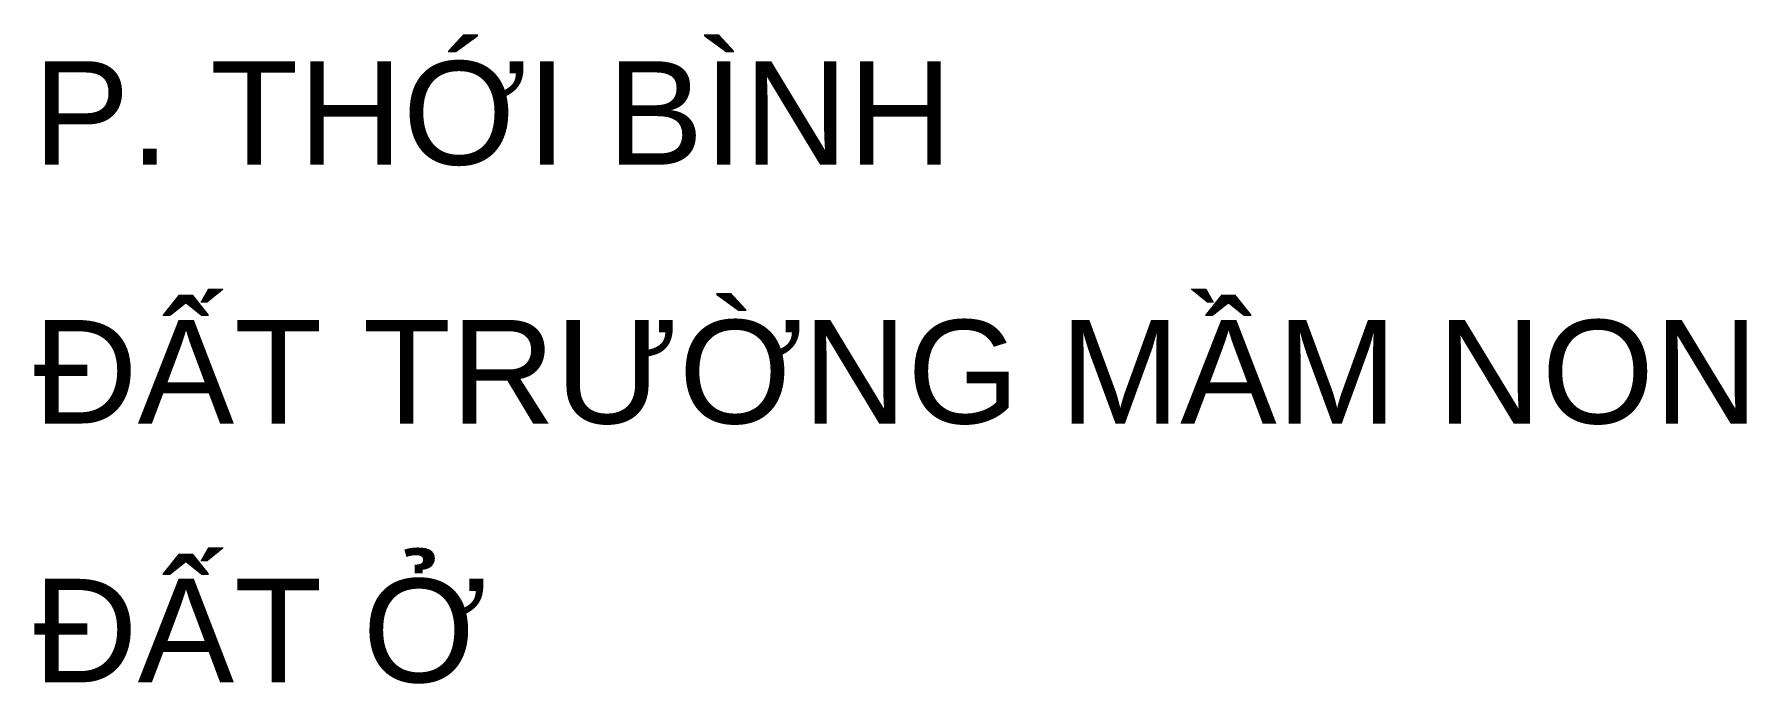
# Model space of a CAD drawing. Header units: metres. Extents: x 0 to 33.1, y 0 to 12.5.
import ezdxf

# ---------------------------------------------------------------- set-up
doc = ezdxf.new("R2010")
doc.units = ezdxf.units.M
doc.layers.add('VNI', color=1, linetype='Continuous')
doc.styles.add('VNI-HELVE', font='VNI-Helve.ttf')

msp = doc.modelspace()

# ---------------------------------------------------------------- texts
at = {"layer": 'VNI', "style": 'VNI-HELVE'}
for s, p in [('P. THÔÙI BÌNH', (0, 10)), ('ÑAÁT TRÖÔØNG MAÀM NON', (0, 5)), ('ÑAÁT ÔÛ', (0, 0))]:
    msp.add_text(s, height=2, dxfattribs=at).set_placement(p)

doc.saveas('drawing.dxf')
